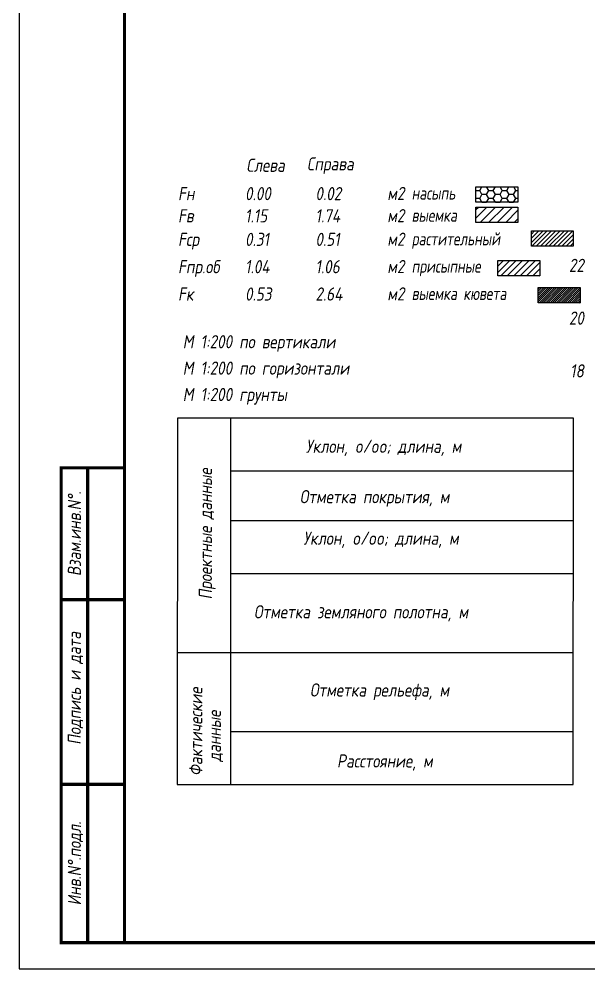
# Model space of a CAD drawing. Extents: x -717 to 1451, y -133302 to 233.
# Drawn here: x -30.1 to 78, y -95541.4 to -95361.3 of the extents above; entities that cross this region are included whole.
import ezdxf
from ezdxf.enums import TextEntityAlignment as Align

# ---------------------------------------------------------------- set-up
doc = ezdxf.new("R2010")
doc.units = 0
for name, color, linetype in [('Зарамочное оформление', 7, 'Continuous'), ('Линейка абсолютных высот', 7, 'Continuous'), ('Объем выемки', 7, 'Continuous'), ('Объем кюветов', 7, 'Continuous'), ('Объем насыпи', 7, 'Continuous'), ('Объем присыпных обочин', 7, 'Continuous'), ('Объем срезки растительного слоя', 7, 'Continuous'), ('Объём_2650', 7, 'Continuous'), ('Таблица', 7, 'Continuous')]:
    doc.layers.add(name, color=color, linetype=linetype)
for name, color, linetype, true_color in [('Объём_2563', 7, 'Continuous', 0xff8000), ('Объём_2570', 7, 'Continuous', 0x80ff00), ('Объём_2600', 7, 'Continuous', 0x808000), ('Объём_2620', 2, 'Continuous', 0xffff00)]:
    doc.layers.add(name, color=color, linetype=linetype, true_color=true_color)
doc.styles.add('М', font='romand.shx', dxfattribs={"width": 0.8, "oblique": 10, "height": 2.5})

# ---------------------------------------------------------------- blocks, each defined once
blk = doc.blocks.new('условные обозначения')
at = {"layer": 'Объём_2563'}
h = blk.add_hatch(dxfattribs=at)
h.set_pattern_fill('ANSI31', color=256, scale=0.3)
h.set_pattern_definition([(45, (-34.5, -100.5), (-0.673519, 0.673519), [])])
h.paths.add_polyline_path([(18.26, 7.53), (27.08, 7.53), (27.08, 4.62), (18.26, 4.62)])
at = {"layer": 'Объём_2570'}
h = blk.add_hatch(dxfattribs=at)
h.set_pattern_fill('ANSI31', color=3, scale=0.2)
h.set_pattern_definition([(45, (-32.9034, -100.5), (-0.4490128, 0.4490128), [])])
h.paths.add_polyline_path([(25.29, 13.16), (34.12, 13.16), (34.12, 10.25), (25.29, 10.25)])
at = {"layer": 'Объём_2600'}
h = blk.add_hatch(dxfattribs=at)
h.set_pattern_fill('ANSI31', color=6, scale=0.4)
h.set_pattern_definition([(45, (-34.5, -100.5), (-0.898026, 0.898026), [])])
h.paths.add_polyline_path([(13.63, 17.67), (22.46, 17.67), (22.46, 14.76), (13.63, 14.76)])
at = {"layer": 'Объём_2620'}
h = blk.add_hatch(dxfattribs=at)
h.set_pattern_fill('ANSI31', color=2, scale=0.1)
h.set_pattern_definition([(45, (-33.755, -100.5), (-0.2245064, 0.2245064), [])])
h.paths.add_polyline_path([(26.75, 2.41), (35.57, 2.41), (35.57, -0.5), (26.75, -0.5)])
at = {"layer": 'Объём_2650'}
h = blk.add_hatch(dxfattribs=at)
h.set_pattern_fill('HONEY', color=5, scale=0.3)
h.set_pattern_definition([(0, (-34.5, -100.5), (1.42875, 0.824889), [0.9525, -1.905]), (120, (-34.5, -100.5), (-1.42875, 0.824889), [0.9525, -1.905]), (60, (-34.5, -100.5), (3e-09, 1.6497784), [-1.905, 0.9525])])
h.paths.add_polyline_path([(13.63, 21.49), (22.46, 21.49), (22.46, 18.58), (13.63, 18.58)])
at = {"layer": 'Объём_2563'}
blk.add_lwpolyline([(18.26, 7.53), (27.08, 7.53), (27.08, 4.62), (18.26, 4.62)], close=True, dxfattribs=at)
at = {"layer": 'Объём_2620', "color": 2}
blk.add_lwpolyline([(26.75, 2.41), (35.57, 2.41), (35.57, -0.5), (26.75, -0.5)], close=True, dxfattribs=at)
at = {"layer": 'Объём_2650', "color": 5}
blk.add_lwpolyline([(13.63, 21.49), (22.46, 21.49), (22.46, 18.58), (13.63, 18.58)], close=True, dxfattribs=at)
at = {"layer": 'Объём_2650', "color": 6}
blk.add_lwpolyline([(13.63, 17.67), (22.46, 17.67), (22.46, 14.76), (13.63, 14.76)], close=True, dxfattribs=at)
at = {"layer": 'Объём_2650', "color": 3}
blk.add_lwpolyline([(25.29, 13.16), (34.12, 13.16), (34.12, 10.25), (25.29, 10.25)], close=True, dxfattribs=at)
at = {"layer": 'Объем насыпи', "color": 1, "style": 'М', "oblique": 10, "width": 0.8}
for s, p in [('насыпь', (0.09, 19.09)), ('выемка', (0.09, 14.89)), ('растительный', (0.09, 10.42)), ('присыпные', (0.09, 5.24)), ('выемка кювета', (0.09, 0.06))]:
    blk.add_text(s, height=2.5, dxfattribs=at).set_placement(p)

msp = doc.modelspace()

# ---------------------------------------------------------------- linework, layer by layer
at = {"layer": 'Таблица', "linetype": 'Continuous', "flags": 128}
for points in [[(0, -95437), (-0.054, -95506.421)], [(75, -95437), (0, -95437)], [(10, -95437), (10, -95506.421)], [(74.946, -95506.421), (75, -95437)], [(10, -95447), (75, -95447)], [(10, -95456.421), (75, -95456.421)], [(9.946, -95466.421), (74.946, -95466.421)], [(-0.054, -95481.421), (74.946, -95481.421)], [(9.946, -95496.421), (74.946, -95496.421)], [(-0.054, -95506.421), (74.946, -95506.421)]]:
    msp.add_lwpolyline(points, dxfattribs=at)

# ---------------------------------------------------------------- block references
at = {"layer": 'Объём_2570', "xscale": 0.9}
msp.add_blockref('условные обозначения', (44.274, -95414.673), dxfattribs=at)

# ---------------------------------------------------------------- texts
at = {"style": 'М', "oblique": 10, "width": 0.8}
msp.add_text('М 1:200 грунты', height=2.5, dxfattribs=at).set_placement((0.973, -95433.769))
at = {"layer": 'Линейка абсолютных высот', "style": 'М', "oblique": 10, "width": 0.8}
for s, p in [('22', (77, -95408.042)), ('20', (77, -95418.042)), ('18', (77, -95428.042))]:
    msp.add_text(s, height=2.5, dxfattribs=at).set_placement(p, align=Align.MIDDLE_RIGHT)
at = {"layer": 'Объем выемки', "style": 'М', "oblique": 10, "width": 0.8}
for s, p in [('Fв', (0.085, -95399.9)), ('1.74', (26.126, -95399.9)), ('м2', (39.731, -95399.867)), ('1.15', (12.785, -95399.9))]:
    msp.add_text(s, height=2.5, dxfattribs=at).set_placement(p)
at = {"layer": 'Объем кюветов', "style": 'М', "oblique": 10, "width": 0.8}
for s, p in [('Fк', (0.085, -95414.726)), ('0.53', (12.785, -95414.726)), ('2.64', (26.126, -95414.726)), ('м2', (39.731, -95414.692))]:
    msp.add_text(s, height=2.5, dxfattribs=at).set_placement(p)
at = {"layer": 'Объем насыпи', "style": 'М', "oblique": 10, "width": 0.8}
for s, p in [('Слева', (13.029, -95390.315)), ('Справа', (24.522, -95390.048)), ('Fн', (0.085, -95395.696)), ('0.00', (12.785, -95395.696)), ('0.02', (26.126, -95395.696)), ('м2', (39.731, -95395.662))]:
    msp.add_text(s, height=2.5, dxfattribs=at).set_placement(p)
at = {"layer": 'Объем присыпных обочин', "style": 'М', "oblique": 10, "width": 0.8}
for s, p in [('Fпр.об', (0.085, -95409.547)), ('1.04', (12.785, -95409.547)), ('1.06', (26.126, -95409.547)), ('м2', (39.731, -95409.513))]:
    msp.add_text(s, height=2.5, dxfattribs=at).set_placement(p)
at = {"layer": 'Объем срезки растительного слоя', "style": 'М', "oblique": 10, "width": 0.8}
for s, p in [('Fср', (0.085, -95404.368)), ('0.31', (12.785, -95404.368)), ('0.51', (26.126, -95404.368)), ('м2', (39.731, -95404.335))]:
    msp.add_text(s, height=2.5, dxfattribs=at).set_placement(p)
at = {"layer": 'Таблица', "style": 'М', "oblique": 10, "width": 0.8}
for s, p in [('М 1:200 по вертикали', (0.973, -95423.769)), ('М 1:200 по горизонтали', (0.973, -95428.769)), ('Уклон, o/oo; длина, м', (24.315, -95443.584)), ('Отметка покрытия, м', (23.148, -95453.139)), ('Уклон, o/oo; длина, м', (23.824, -95461.017)), ('Отметка земляного полотна, м', (14.462, -95474.965)), ('Отметка рельефа, м', (25.077, -95489.777)), ('Расстояние, м', (30.202, -95503.23))]:
    msp.add_text(s, height=2.5, dxfattribs=at).set_placement(p)
for s, p in [('Проектные данные ', (6.519, -95471.372)), ('Фактические ', (4.698, -95504.826)), ('данные', (8.204, -95502.121))]:
    msp.add_text(s, height=2.5, rotation=90, dxfattribs=at).set_placement(p)

# ---------------------------------------------------------------- wipeouts: each hides what was drawn before it
msp.add_wipeout([(-10.054, -95446.421), (-22.054, -95446.421), (-22.054, -95536.421), (-10.054, -95536.421)]).dxf.layer = 'Зарамочное оформление'

# ---------------------------------------------------------------- next in the draw order: linework, layer by layer
at = {"flags": 128}
msp.add_lwpolyline([(-30.054, -95541.421), (389.946, -95541.421), (389.946, -95244.421), (-30.054, -95244.421)], close=True, dxfattribs=at)
at = {"const_width": 0.6, "flags": 128}
msp.add_lwpolyline([(-10.054, -95536.421), (384.946, -95536.421), (384.946, -95249.421), (-10.054, -95249.421)], close=True, dxfattribs=at)
at = {"layer": 'Зарамочное оформление', "linetype": 'Continuous', "lineweight": -3, "const_width": 0.6, "flags": 128}
for points in [[(-10.054, -95536.421), (-22.054, -95536.421), (-22.054, -95446.421), (-10.054, -95446.421)], [(-17.054, -95536.421), (-17.054, -95446.421)], [(-22.054, -95471.421), (-10.054, -95471.421)], [(-22.054, -95506.421), (-10.054, -95506.421)]]:
    msp.add_lwpolyline(points, dxfattribs=at)

# ---------------------------------------------------------------- next in the draw order: texts
at = {"layer": 'Зарамочное оформление', "lineweight": 15, "style": 'М', "oblique": 10, "width": 0.8}
for s, p in [('Взам.инв.N%%d.', (-19.554, -95458.921)), ('Подпись и дата', (-19.572, -95488.227)), ('Инв.N%%d.подл.', (-19.554, -95521.421))]:
    msp.add_text(s, height=2.5, rotation=90, dxfattribs=at).set_placement(p, align=Align.MIDDLE_CENTER)

doc.saveas('drawing.dxf')
